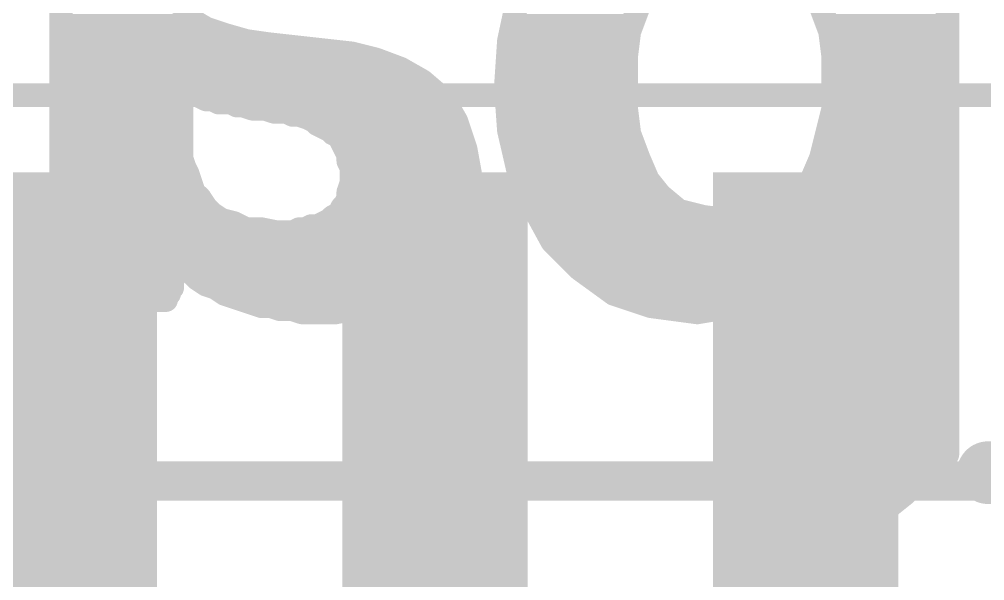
# Model space of a CAD drawing. Extents: x -38 to 69, y -72 to 37.
# Drawn here: x 16.294 to 19.42, y 6.127 to 7.946 of the extents above; entities that cross this region are included whole.
import ezdxf

# ---------------------------------------------------------------- set-up
doc = ezdxf.new("R2010")
doc.units = 0
for name, color, linetype in [('1', 12, 'CONTINUOUS'), ('21', 41, 'CONTINUOUS'), ('22', 40, 'CONTINUOUS'), ('39', 12, 'CONTINUOUS'), ('51', 53, 'CONTINUOUS')]:
    doc.layers.add(name, color=color, linetype=linetype)

# ---------------------------------------------------------------- blocks, each defined once
blk = doc.blocks.new('RECT')
blk.add_solid([(-0.5, -0.5), (0.5, -0.5), (-0.5, 0.5), (0.5, 0.5)])

msp = doc.modelspace()

# ---------------------------------------------------------------- linework, layer by layer
at = {"layer": '1', "const_width": 0.0889}
msp.add_lwpolyline([(18.8845, 6.45, 1), (18.7955, 6.45)], format="xyb", dxfattribs=at)
at = {"layer": '1', "const_width": 0.1778}
msp.add_lwpolyline([(18.84, 6.45), (18.84, 5.29)], dxfattribs=at)
at = {"layer": '21', "const_width": 0.2032}
msp.add_lwpolyline([(19.431, 6.477), (20.32, 6.477)], dxfattribs=at)
at = {"layer": '21', "const_width": 0.1016}
msp.add_lwpolyline([(19.431, 6.5278, 1), (19.431, 6.4262)], format="xyb", dxfattribs=at)
at = {"layer": '22', "const_width": 0.0762}
for points in [[(19.299, 6.536), (19.299, 8.386)], [(16.429, 8.146), (16.429, 7.276)], [(17.909, 8.016), (17.879, 7.876)], [(16.849, 7.946), (16.819, 7.986)], [(18.269, 7.906), (18.299, 7.986)], [(18.889, 7.986), (18.919, 7.906)], [(16.899, 7.916), (16.849, 7.946)], [(16.429, 7.9248), (16.8843, 7.9248)], [(16.959, 7.896), (16.899, 7.916)], [(17.8895, 7.9248), (18.2761, 7.9248)], [(18.259, 7.826), (18.269, 7.906)], [(18.912, 7.9248), (19.299, 7.9248)], [(18.919, 7.906), (18.929, 7.826)], [(17.029, 7.876), (16.959, 7.896)], [(17.029, 7.876), (16.979, 7.676)], [(16.979, 7.676), (17.029, 7.876)], [(17.099, 7.866), (17.029, 7.876)], [(17.879, 7.876), (17.869, 7.726)], [(16.429, 7.8486), (17.0221, 7.8486)], [(17.0221, 7.8486), (17.2556, 7.8486)], [(17.189, 7.856), (17.099, 7.866)], [(17.279, 7.846), (17.189, 7.856)], [(17.199, 7.636), (17.279, 7.846)], [(17.279, 7.846), (17.199, 7.636)], [(17.369, 7.836), (17.279, 7.846)], [(17.8772, 7.8486), (18.2618, 7.8486)], [(18.9262, 7.8486), (19.299, 7.8486)], [(17.449, 7.816), (17.369, 7.836)], [(17.529, 7.786), (17.449, 7.816)], [(18.259, 7.736), (18.259, 7.826)], [(18.929, 7.826), (18.929, 7.656)], [(17.599, 7.746), (17.529, 7.786)], [(16.429, 7.7724), (17.0031, 7.7724)], [(17.0031, 7.7724), (17.251, 7.7724)], [(17.251, 7.7724), (17.5528, 7.7724)], [(17.669, 7.686), (17.599, 7.746)], [(17.8721, 7.7724), (18.259, 7.7724)], [(18.929, 7.7724), (19.299, 7.7724)], [(16.819, 7.496), (16.819, 7.726)], [(16.819, 7.726), (16.829, 7.716)], [(16.829, 7.716), (16.839, 7.706)], [(18.259, 7.736), (17.869, 7.726)], [(17.869, 7.726), (18.259, 7.736)], [(17.869, 7.726), (17.879, 7.586)], [(18.259, 7.656), (18.259, 7.736)], [(16.429, 7.6962), (16.819, 7.6962)], [(16.839, 7.706), (16.859, 7.706)], [(16.859, 7.706), (16.879, 7.696)], [(16.8786, 7.6962), (16.984, 7.6962)], [(16.879, 7.696), (16.899, 7.686)], [(16.899, 7.686), (16.919, 7.686)], [(16.919, 7.686), (16.939, 7.676)], [(16.984, 7.6962), (17.2219, 7.6962)], [(17.2219, 7.6962), (17.6571, 7.6962)], [(17.709, 7.616), (17.669, 7.686)], [(17.8711, 7.6962), (18.259, 7.6962)], [(18.929, 7.6962), (19.299, 7.6962)], [(16.939, 7.676), (16.979, 7.676)], [(16.979, 7.676), (16.999, 7.666)], [(16.999, 7.666), (17.019, 7.666)], [(17.019, 7.666), (17.049, 7.656)], [(17.049, 7.656), (17.089, 7.656)], [(17.089, 7.656), (17.119, 7.646)], [(18.269, 7.576), (18.259, 7.656)], [(18.929, 7.656), (18.909, 7.576)], [(16.429, 7.62), (16.819, 7.62)], [(17.119, 7.646), (17.159, 7.646)], [(17.159, 7.646), (17.179, 7.636)], [(17.179, 7.636), (17.199, 7.636)], [(17.199, 7.636), (17.229, 7.626)], [(17.229, 7.626), (17.249, 7.616)], [(17.241, 7.62), (17.7067, 7.62)], [(17.8766, 7.62), (18.2635, 7.62)], [(18.92, 7.62), (19.299, 7.62)], [(17.249, 7.616), (17.259, 7.606)], [(17.259, 7.606), (17.279, 7.596)], [(17.279, 7.596), (17.299, 7.586)], [(17.739, 7.526), (17.709, 7.616)], [(17.299, 7.586), (17.309, 7.576)], [(17.309, 7.576), (17.329, 7.566)], [(17.329, 7.566), (17.339, 7.546)], [(17.879, 7.586), (17.909, 7.456)], [(18.299, 7.496), (18.269, 7.576)], [(18.909, 7.576), (18.889, 7.496)], [(16.429, 7.5438), (16.819, 7.5438)], [(17.339, 7.546), (17.349, 7.526)], [(17.3401, 7.5438), (17.7331, 7.5438)], [(17.349, 7.526), (17.359, 7.506)], [(17.759, 7.416), (17.739, 7.526)], [(17.8887, 7.5438), (18.2811, 7.5438)], [(18.901, 7.5438), (19.299, 7.5438)], [(16.829, 7.466), (16.819, 7.496)], [(17.359, 7.506), (17.359, 7.486)], [(17.959, 7.336), (18.299, 7.496)], [(18.299, 7.496), (17.959, 7.336)], [(18.329, 7.426), (18.299, 7.496)], [(18.889, 7.496), (18.859, 7.426)], [(16.429, 7.4676), (16.8285, 7.4676)], [(16.839, 7.446), (16.829, 7.466)], [(17.359, 7.486), (17.369, 7.466)], [(17.3682, 7.4676), (17.7496, 7.4676)], [(17.369, 7.466), (17.369, 7.416)], [(17.9063, 7.4676), (18.2386, 7.4676)], [(18.2386, 7.4676), (18.3112, 7.4676)], [(18.8768, 7.4676), (19.299, 7.4676)], [(16.849, 7.416), (16.839, 7.446)], [(17.909, 7.456), (17.959, 7.336)], [(16.859, 7.386), (16.849, 7.416)], [(17.369, 7.416), (17.359, 7.386)], [(17.749, 7.366), (17.759, 7.416)], [(18.369, 7.376), (18.329, 7.426)], [(18.859, 7.426), (18.809, 7.376)], [(16.429, 7.3914), (16.8572, 7.3914)], [(16.879, 7.366), (16.859, 7.386)], [(17.359, 7.386), (17.359, 7.366)], [(17.3608, 7.3914), (17.7541, 7.3914)], [(17.9359, 7.3914), (18.0767, 7.3914)], [(18.0767, 7.3914), (18.3567, 7.3914)], [(18.429, 7.326), (18.369, 7.376)], [(18.809, 7.376), (18.749, 7.326)], [(18.8244, 7.3914), (19.299, 7.3914)], [(16.899, 7.336), (16.879, 7.366)], [(17.349, 7.346), (17.339, 7.336)], [(17.359, 7.366), (17.349, 7.346)], [(17.749, 7.316), (17.749, 7.366)], [(16.429, 7.3152), (16.9202, 7.3152)], [(16.919, 7.316), (16.899, 7.336)], [(16.949, 7.296), (16.919, 7.316)], [(17.329, 7.316), (17.309, 7.306)], [(17.3274, 7.3152), (17.7486, 7.3152)], [(17.339, 7.336), (17.329, 7.316)], [(17.729, 7.276), (17.749, 7.316)], [(17.959, 7.336), (18.019, 7.226)], [(17.9703, 7.3152), (18.4722, 7.3152)], [(18.509, 7.306), (18.429, 7.326)], [(18.749, 7.326), (18.679, 7.306)], [(18.7112, 7.3152), (19.299, 7.3152)], [(16.429, 7.276), (16.419, 7.256)], [(16.989, 7.286), (16.949, 7.296)], [(17.029, 7.266), (16.989, 7.286)], [(17.239, 7.276), (17.219, 7.266)], [(17.259, 7.276), (17.239, 7.276)], [(17.279, 7.286), (17.259, 7.276)], [(17.299, 7.296), (17.279, 7.286)], [(17.309, 7.306), (17.299, 7.296)], [(17.719, 7.226), (17.729, 7.276)], [(18.589, 7.296), (18.509, 7.306)], [(18.679, 7.306), (18.589, 7.296)], [(16.419, 7.256), (16.419, 7.166)], [(17.079, 7.266), (17.029, 7.266)], [(17.129, 7.256), (17.079, 7.266)], [(17.179, 7.256), (17.129, 7.256)], [(17.199, 7.266), (17.179, 7.256)], [(17.219, 7.266), (17.199, 7.266)], [(16.419, 7.239), (17.7216, 7.239)], [(17.699, 7.196), (17.719, 7.226)], [(18.0119, 7.239), (19.299, 7.239)], [(18.019, 7.226), (18.109, 7.136)], [(18.869, 7.166), (18.909, 7.216)], [(18.909, 7.216), (18.919, 7.216)], [(18.919, 7.216), (18.919, 6.196)], [(17.669, 7.156), (17.699, 7.196)], [(16.419, 7.166), (16.409, 7.146)], [(16.4174, 7.1628), (16.799, 7.1628)], [(16.799, 7.116), (16.799, 7.176)], [(16.799, 7.176), (16.819, 7.146)], [(16.8078, 7.1628), (17.6741, 7.1628)], [(17.649, 7.126), (17.669, 7.156)], [(18.0822, 7.1628), (18.8664, 7.1628)], [(18.829, 7.116), (18.869, 7.166)], [(18.919, 7.1628), (19.299, 7.1628)], [(16.409, 7.126), (16.399, 7.106)], [(16.409, 7.146), (16.409, 7.126)], [(16.819, 7.146), (16.849, 7.126)], [(16.849, 7.126), (16.869, 7.106)], [(17.619, 7.096), (17.649, 7.126)], [(18.109, 7.136), (18.219, 7.056)], [(16.399, 7.106), (16.399, 7.076)], [(16.789, 7.106), (16.799, 7.116)], [(16.789, 7.076), (16.789, 7.106)], [(16.869, 7.106), (16.899, 7.086)], [(17.579, 7.076), (17.619, 7.096)], [(18.779, 7.086), (18.829, 7.116)], [(16.399, 7.076), (16.389, 7.056)], [(16.399, 7.0866), (16.789, 7.0866)], [(16.779, 7.066), (16.789, 7.076)], [(16.779, 7.056), (16.779, 7.066)], [(16.8981, 7.0866), (17.6002, 7.0866)], [(16.899, 7.086), (16.929, 7.076)], [(16.929, 7.076), (16.959, 7.056)], [(17.549, 7.056), (17.579, 7.076)], [(18.1769, 7.0866), (18.78, 7.0866)], [(18.729, 7.056), (18.779, 7.086)], [(18.919, 7.0866), (19.299, 7.0866)], [(16.389, 7.056), (16.379, 7.046)], [(16.379, 7.046), (16.379, 7.036)], [(16.379, 7.036), (16.769, 7.036)], [(16.769, 7.046), (16.779, 7.056)], [(16.769, 7.036), (16.769, 7.046)], [(16.959, 7.056), (16.989, 7.046)], [(16.989, 7.046), (17.019, 7.036)], [(17.019, 7.036), (17.049, 7.026)], [(17.049, 7.026), (17.079, 7.016)], [(17.459, 7.016), (17.509, 7.036)], [(17.509, 7.036), (17.549, 7.056)], [(18.219, 7.056), (18.339, 7.016)], [(18.609, 7.016), (18.669, 7.026)], [(18.669, 7.026), (18.729, 7.056)], [(17.079, 7.016), (17.109, 7.016)], [(17.109, 7.016), (17.139, 7.006)], [(17.1258, 7.0104), (17.4366, 7.0104)], [(17.139, 7.006), (17.179, 7.006)], [(17.179, 7.006), (17.209, 6.996)], [(17.209, 6.996), (17.319, 6.996)], [(17.319, 6.996), (17.369, 7.006)], [(17.369, 7.006), (17.419, 7.006)], [(17.419, 7.006), (17.459, 7.016)], [(18.339, 7.016), (18.489, 6.996)], [(18.381, 7.0104), (18.5754, 7.0104)], [(18.489, 6.996), (18.549, 7.006)], [(18.549, 7.006), (18.609, 7.016)], [(18.919, 7.0104), (19.299, 7.0104)], [(18.919, 6.9342), (19.299, 6.9342)], [(18.919, 6.858), (19.299, 6.858)], [(18.919, 6.7818), (19.299, 6.7818)], [(18.919, 6.7056), (19.299, 6.7056)], [(18.919, 6.6294), (19.299, 6.6294)], [(18.919, 6.5532), (19.299, 6.5532)], [(19.249, 6.496), (19.299, 6.536)], [(19.209, 6.456), (19.249, 6.496)], [(18.919, 6.477), (19.23, 6.477)], [(19.159, 6.406), (19.209, 6.456)], [(18.919, 6.4008), (19.1525, 6.4008)], [(19.109, 6.366), (19.159, 6.406)], [(19.059, 6.326), (19.109, 6.366)], [(18.919, 6.3246), (19.0572, 6.3246)], [(19.009, 6.286), (19.059, 6.326)], [(18.959, 6.236), (19.009, 6.286)], [(18.919, 6.2484), (18.9714, 6.2484)], [(18.919, 6.196), (18.959, 6.236)]]:
    msp.add_lwpolyline(points, dxfattribs=at)
at = {"layer": '22', "const_width": 0.0381}
for points in [[(16.8588, 7.9623, 1), (16.8392, 7.9297)], [(16.8338, 7.9346, 1), (16.8642, 7.9574)], [(16.429, 7.9439, 1), (16.429, 7.9058)], [(16.905, 7.9341, 1), (16.893, 7.8979)], [(16.8843, 7.9058, 1), (16.8843, 7.9439)], [(16.8892, 7.8997, 1), (16.9088, 7.9323)], [(17.8895, 7.9439, 1), (17.8895, 7.9058)], [(18.2879, 7.9036, 1), (18.2501, 7.9084)], [(18.2761, 7.9058, 1), (18.2761, 7.9439)], [(18.912, 7.9439, 1), (18.912, 7.9058)], [(18.9379, 7.9084, 1), (18.9001, 7.9036)], [(19.299, 7.9058, 1), (19.299, 7.9439)], [(16.9642, 7.9143, 1), (16.9538, 7.8777)], [(16.953, 7.8779, 1), (16.965, 7.9141)], [(17.0317, 7.8949, 1), (17.0263, 7.8571)], [(17.0475, 7.8714, 1), (17.0105, 7.8806)], [(17.0475, 7.8714, 1), (17.0105, 7.8806)], [(17.0238, 7.8577, 1), (17.0342, 7.8943)], [(17.898, 7.8747, 1), (17.86, 7.8773)], [(18.2512, 7.9127, 1), (18.2868, 7.8993)], [(18.9012, 7.8993, 1), (18.9368, 7.9127)], [(16.429, 7.8677, 1), (16.429, 7.8296)], [(17.0221, 7.8677, 1), (17.0221, 7.8296)], [(17.0221, 7.8296, 1), (17.0221, 7.8677)], [(17.1011, 7.8849, 1), (17.0969, 7.8471)], [(17.0963, 7.8471, 1), (17.1017, 7.8849)], [(17.1911, 7.8749, 1), (17.1869, 7.8371)], [(17.1869, 7.8371, 1), (17.1911, 7.8749)], [(17.2556, 7.8296, 1), (17.2556, 7.8677)], [(17.2811, 7.8649, 1), (17.2769, 7.8271)], [(17.2968, 7.8392, 1), (17.2612, 7.8528)], [(17.2968, 7.8392, 1), (17.2612, 7.8528)], [(17.2769, 7.8271, 1), (17.2811, 7.8649)], [(17.8772, 7.8677, 1), (17.8772, 7.8296)], [(17.8604, 7.88, 1), (17.8976, 7.872)], [(18.2618, 7.8296, 1), (18.2618, 7.8677)], [(18.9262, 7.8677, 1), (18.9262, 7.8296)], [(19.299, 7.8296, 1), (19.299, 7.8677)], [(17.3736, 7.8545, 1), (17.3644, 7.8175)], [(17.3669, 7.8171, 1), (17.3711, 7.8549)], [(17.4557, 7.8338, 1), (17.4423, 7.7982)], [(17.4444, 7.7975, 1), (17.4536, 7.8345)], [(18.2781, 7.826, 1), (18.24, 7.826)], [(18.2401, 7.8284, 1), (18.2779, 7.8236)], [(18.9481, 7.826, 1), (18.91, 7.826)], [(18.9101, 7.8236, 1), (18.9479, 7.8284)], [(17.5385, 7.8025, 1), (17.5195, 7.7695)], [(17.5223, 7.7682, 1), (17.5357, 7.8038)], [(16.429, 7.7915, 1), (16.429, 7.7534)], [(17.0031, 7.7915, 1), (17.0031, 7.7534)], [(17.0031, 7.7534, 1), (17.0031, 7.7915)], [(17.251, 7.7915, 1), (17.251, 7.7534)], [(17.251, 7.7534, 1), (17.251, 7.7915)], [(17.5528, 7.7534, 1), (17.5528, 7.7915)], [(17.6114, 7.7605, 1), (17.5866, 7.7315)], [(17.8721, 7.7915, 1), (17.8721, 7.7534)], [(18.259, 7.7534, 1), (18.259, 7.7915)], [(18.929, 7.7915, 1), (18.929, 7.7534)], [(19.299, 7.7534, 1), (19.299, 7.7915)], [(16.838, 7.726, 1), (16.7999, 7.726)], [(16.8325, 7.7395, 1), (16.8055, 7.7125)], [(16.8425, 7.7295, 1), (16.8155, 7.7025)], [(17.5895, 7.7295, 1), (17.6085, 7.7625)], [(17.8685, 7.745, 1), (17.8695, 7.707)], [(17.888, 7.7274, 1), (17.85, 7.7246)], [(17.8685, 7.745, 1), (17.8695, 7.707)], [(18.2781, 7.736, 1), (18.24, 7.736)], [(18.24, 7.736, 1), (18.2781, 7.736)], [(18.2595, 7.717, 1), (18.2585, 7.755)], [(18.2595, 7.717, 1), (18.2585, 7.755)], [(16.429, 7.7153, 1), (16.429, 7.6772)], [(16.8155, 7.7025, 1), (16.8425, 7.7295)], [(16.819, 7.6772, 1), (16.819, 7.7153)], [(16.839, 7.7251, 1), (16.839, 7.687)], [(16.8255, 7.6925, 1), (16.8525, 7.7195)], [(16.8675, 7.723, 1), (16.8505, 7.689)], [(16.859, 7.687, 1), (16.859, 7.7251)], [(16.8786, 7.7153, 1), (16.8786, 7.6772)], [(16.8875, 7.713, 1), (16.8705, 7.679)], [(16.8705, 7.679, 1), (16.8875, 7.713)], [(16.899, 7.705, 1), (16.899, 7.6669)], [(16.8905, 7.669, 1), (16.9075, 7.703)], [(16.9275, 7.703, 1), (16.9105, 7.669)], [(16.919, 7.6669, 1), (16.919, 7.705)], [(16.984, 7.7153, 1), (16.984, 7.6772)], [(16.984, 7.6772, 1), (16.984, 7.7153)], [(17.2219, 7.7153, 1), (17.2219, 7.6772)], [(17.2219, 7.6772, 1), (17.2219, 7.7153)], [(17.6855, 7.6955, 1), (17.6525, 7.6765)], [(17.6571, 7.6772, 1), (17.6571, 7.7153)], [(17.85, 7.7273, 1), (17.888, 7.7247)], [(17.8711, 7.7153, 1), (17.8711, 7.6772)], [(18.259, 7.6772, 1), (18.259, 7.7153)], [(18.929, 7.7153, 1), (18.929, 7.6772)], [(19.299, 7.6772, 1), (19.299, 7.7153)], [(16.939, 7.6951, 1), (16.939, 7.657)], [(16.9305, 7.659, 1), (16.9475, 7.693)], [(16.9875, 7.693, 1), (16.9705, 7.659)], [(16.9605, 7.6806, 1), (16.9975, 7.6714)], [(16.9605, 7.6806, 1), (16.9975, 7.6714)], [(16.979, 7.657, 1), (16.979, 7.6951)], [(16.999, 7.6851, 1), (16.999, 7.647)], [(16.9905, 7.649, 1), (17.0075, 7.683)], [(17.025, 7.6841, 1), (17.013, 7.6479)], [(17.019, 7.647, 1), (17.019, 7.6851)], [(17.049, 7.6751, 1), (17.049, 7.637)], [(17.043, 7.6379, 1), (17.055, 7.6741)], [(17.095, 7.6741, 1), (17.083, 7.6379)], [(17.089, 7.637, 1), (17.089, 7.6751)], [(17.6566, 7.6715, 1), (17.6814, 7.7005)], [(18.2779, 7.6584, 1), (18.2401, 7.6536)], [(18.9475, 7.6514, 1), (18.9105, 7.6606)], [(16.429, 7.6391, 1), (16.429, 7.601)], [(16.819, 7.601, 1), (16.819, 7.6391)], [(17.119, 7.6651, 1), (17.119, 7.627)], [(17.113, 7.6279, 1), (17.125, 7.6641)], [(17.1675, 7.663, 1), (17.1505, 7.629)], [(17.159, 7.627, 1), (17.159, 7.6651)], [(17.179, 7.6551, 1), (17.179, 7.617)], [(17.1705, 7.619, 1), (17.1875, 7.653)], [(17.205, 7.6541, 1), (17.193, 7.6179)], [(17.1812, 7.6428, 1), (17.2168, 7.6292)], [(17.1812, 7.6428, 1), (17.2168, 7.6292)], [(17.199, 7.617, 1), (17.199, 7.6551)], [(17.2375, 7.643, 1), (17.2205, 7.609)], [(17.241, 7.6391, 1), (17.241, 7.601)], [(17.223, 7.6079, 1), (17.235, 7.6441)], [(17.7067, 7.601, 1), (17.7067, 7.6391)], [(17.8766, 7.6391, 1), (17.8766, 7.601)], [(18.24, 7.656, 1), (18.2781, 7.656)], [(18.2635, 7.601, 1), (18.2635, 7.6391)], [(18.92, 7.6391, 1), (18.92, 7.601)], [(18.91, 7.656, 1), (18.9481, 7.656)], [(19.299, 7.601, 1), (19.299, 7.6391)], [(17.2625, 7.6295, 1), (17.2355, 7.6025)], [(17.2675, 7.623, 1), (17.2505, 7.589)], [(17.2405, 7.599, 1), (17.2575, 7.633)], [(17.2455, 7.5925, 1), (17.2725, 7.6195)], [(17.2875, 7.613, 1), (17.2705, 7.579)], [(17.2705, 7.579, 1), (17.2875, 7.613)], [(17.7271, 7.622, 1), (17.6909, 7.61)], [(17.6925, 7.6065, 1), (17.7255, 7.6255)], [(17.3125, 7.5995, 1), (17.2855, 7.5725)], [(17.3175, 7.593, 1), (17.3005, 7.559)], [(17.2905, 7.569, 1), (17.3075, 7.603)], [(17.2955, 7.5625, 1), (17.3225, 7.5895)], [(17.346, 7.5745, 1), (17.312, 7.5575)], [(17.3205, 7.549, 1), (17.3375, 7.583)], [(17.8976, 7.5903, 1), (17.8604, 7.5817)], [(17.86, 7.5846, 1), (17.898, 7.5874)], [(18.2868, 7.5827, 1), (18.2512, 7.5693)], [(18.2501, 7.5736, 1), (18.2879, 7.5784)], [(18.8905, 7.5806, 1), (18.9275, 7.5714)], [(18.9275, 7.5714, 1), (18.8905, 7.5806)], [(16.429, 7.5629, 1), (16.429, 7.5248)], [(16.819, 7.5248, 1), (16.819, 7.5629)], [(17.356, 7.5545, 1), (17.322, 7.5375)], [(17.3401, 7.5629, 1), (17.3401, 7.5248)], [(17.322, 7.5375, 1), (17.356, 7.5545)], [(17.366, 7.5345, 1), (17.332, 7.5175)], [(17.7577, 7.5294, 1), (17.7203, 7.5226)], [(17.7331, 7.5248, 1), (17.7331, 7.5629)], [(17.8887, 7.5629, 1), (17.8887, 7.5248)], [(18.2811, 7.5248, 1), (18.2811, 7.5629)], [(18.901, 7.5629, 1), (18.901, 7.5248)], [(19.299, 7.5248, 1), (19.299, 7.5629)], [(16.8371, 7.502, 1), (16.8009, 7.49)], [(17.332, 7.5175, 1), (17.366, 7.5345)], [(17.3781, 7.506, 1), (17.34, 7.506)], [(17.342, 7.4975, 1), (17.376, 7.5145)], [(17.7209, 7.52, 1), (17.7571, 7.532)], [(18.3165, 7.5035, 1), (18.2815, 7.4885)], [(18.3071, 7.4788, 1), (18.2909, 7.5132)], [(18.3071, 7.4788, 1), (18.2909, 7.5132)], [(18.9065, 7.4885, 1), (18.8715, 7.5035)], [(16.429, 7.4867, 1), (16.429, 7.4486)], [(16.7999, 7.496, 1), (16.838, 7.496)], [(16.846, 7.4745, 1), (16.812, 7.4575)], [(16.8285, 7.4486, 1), (16.8285, 7.4867)], [(17.376, 7.4945, 1), (17.342, 7.4775)], [(17.34, 7.486, 1), (17.3781, 7.486)], [(17.3682, 7.4867, 1), (17.3682, 7.4486)], [(17.388, 7.466, 1), (17.3499, 7.466)], [(17.7496, 7.4486, 1), (17.7496, 7.4867)], [(17.9063, 7.4867, 1), (17.9063, 7.4486)], [(18.2386, 7.4867, 1), (18.2386, 7.4486)], [(18.2386, 7.4486, 1), (18.2386, 7.4867)], [(18.2812, 7.4893, 1), (18.3168, 7.5027)], [(18.3112, 7.4486, 1), (18.3112, 7.4867)], [(18.8768, 7.4867, 1), (18.8768, 7.4486)], [(18.8705, 7.5006, 1), (18.9075, 7.4914)], [(19.299, 7.4486, 1), (19.299, 7.4867)], [(16.8109, 7.46, 1), (16.8471, 7.472)], [(16.8571, 7.452, 1), (16.8209, 7.44)], [(16.822, 7.4375, 1), (16.856, 7.4545)], [(17.352, 7.4575, 1), (17.386, 7.4745)], [(17.9266, 7.4633, 1), (17.8914, 7.4487)], [(17.8904, 7.4517, 1), (17.9276, 7.4603)], [(16.8671, 7.422, 1), (16.8309, 7.41)], [(16.8309, 7.41, 1), (16.8671, 7.422)], [(17.3871, 7.41, 1), (17.3509, 7.422)], [(17.7777, 7.4123, 1), (17.7403, 7.4197)], [(18.3439, 7.4379, 1), (18.3141, 7.4141)], [(18.3115, 7.4185, 1), (18.3465, 7.4335)], [(18.8415, 7.4335, 1), (18.8765, 7.4185)], [(18.8725, 7.4125, 1), (18.8455, 7.4395)], [(16.429, 7.4104, 1), (16.429, 7.3723)], [(16.8725, 7.3995, 1), (16.8455, 7.3725)], [(16.8409, 7.38, 1), (16.8771, 7.392)], [(16.8572, 7.3723, 1), (16.8572, 7.4104)], [(17.3781, 7.386, 1), (17.34, 7.386)], [(17.3409, 7.392, 1), (17.3771, 7.38)], [(17.3608, 7.4104, 1), (17.3608, 7.3723)], [(17.3499, 7.416, 1), (17.388, 7.416)], [(17.7403, 7.4126, 1), (17.7777, 7.4194)], [(17.7541, 7.3723, 1), (17.7541, 7.4104)], [(17.9359, 7.4104, 1), (17.9359, 7.3723)], [(18.0767, 7.4104, 1), (18.0767, 7.3723)], [(18.0767, 7.3723, 1), (18.0767, 7.4104)], [(18.3812, 7.3906, 1), (18.3568, 7.3614)], [(18.3567, 7.3723, 1), (18.3567, 7.4104)], [(18.7955, 7.3895, 1), (18.8225, 7.3625)], [(18.8212, 7.3614, 1), (18.7968, 7.3906)], [(18.8244, 7.4104, 1), (18.8244, 7.3723)], [(19.299, 7.3723, 1), (19.299, 7.4104)], [(16.8949, 7.3766, 1), (16.8631, 7.3554)], [(16.8655, 7.3525, 1), (16.8925, 7.3795)], [(17.3625, 7.3325, 1), (17.3355, 7.3595)], [(17.34, 7.366, 1), (17.3781, 7.366)], [(17.376, 7.3575, 1), (17.342, 7.3745)], [(17.7303, 7.3697, 1), (17.7677, 7.3623)], [(17.7681, 7.366, 1), (17.73, 7.366)], [(18.3541, 7.3641, 1), (18.3839, 7.3879)], [(16.429, 7.3342, 1), (16.429, 7.2961)], [(16.9125, 7.3495, 1), (16.8855, 7.3225)], [(16.8831, 7.3254, 1), (16.9149, 7.3466)], [(16.9296, 7.3319, 1), (16.9084, 7.3001)], [(16.9055, 7.3025, 1), (16.9325, 7.3295)], [(16.9202, 7.2961, 1), (16.9202, 7.3342)], [(17.3274, 7.3342, 1), (17.3274, 7.2961)], [(17.3255, 7.3495, 1), (17.3525, 7.3225)], [(17.3375, 7.299, 1), (17.3205, 7.333)], [(17.356, 7.3275, 1), (17.322, 7.3445)], [(17.332, 7.3545, 1), (17.366, 7.3375)], [(17.766, 7.3075, 1), (17.732, 7.3245)], [(17.7486, 7.2961, 1), (17.7486, 7.3342)], [(17.9757, 7.3451, 1), (17.9423, 7.3269)], [(17.9509, 7.3532, 1), (17.9671, 7.3188)], [(17.9509, 7.3532, 1), (17.9671, 7.3188)], [(17.9414, 7.3287, 1), (17.9766, 7.3433)], [(17.9703, 7.3342, 1), (17.9703, 7.2961)], [(18.4336, 7.3445, 1), (18.4244, 7.3075)], [(18.4168, 7.3114, 1), (18.4412, 7.3406)], [(18.4722, 7.2961, 1), (18.4722, 7.3342)], [(18.7112, 7.3342, 1), (18.7112, 7.2961)], [(18.7368, 7.3406, 1), (18.7612, 7.3114)], [(18.7542, 7.3077, 1), (18.7438, 7.3443)], [(19.299, 7.2961, 1), (19.299, 7.3342)], [(16.446, 7.2675, 1), (16.412, 7.2845)], [(16.9536, 7.3145, 1), (16.9444, 7.2775)], [(16.9384, 7.2801, 1), (16.9596, 7.3119)], [(16.9975, 7.303, 1), (16.9805, 7.269)], [(16.9844, 7.2675, 1), (16.9936, 7.3045)], [(17.239, 7.2951, 1), (17.239, 7.257)], [(17.2475, 7.259, 1), (17.2305, 7.293)], [(17.259, 7.257, 1), (17.259, 7.2951)], [(17.2705, 7.303, 1), (17.2875, 7.269)], [(17.2875, 7.269, 1), (17.2705, 7.303)], [(17.2855, 7.3095, 1), (17.3125, 7.2825)], [(17.3005, 7.323, 1), (17.3175, 7.289)], [(17.3075, 7.279, 1), (17.2905, 7.313)], [(17.3225, 7.2925, 1), (17.2955, 7.3195)], [(17.312, 7.3245, 1), (17.346, 7.3075)], [(17.7477, 7.2723, 1), (17.7103, 7.2797)], [(17.73, 7.316, 1), (17.7681, 7.316)], [(18.5114, 7.3249, 1), (18.5066, 7.2871)], [(18.5044, 7.2875, 1), (18.5136, 7.3245)], [(18.5869, 7.3149, 1), (18.5911, 7.2771)], [(18.5866, 7.2771, 1), (18.5914, 7.3149)], [(18.6738, 7.3243, 1), (18.6842, 7.2877)], [(18.6811, 7.2871, 1), (18.6769, 7.3249)], [(16.4381, 7.256, 1), (16.4, 7.256)], [(16.402, 7.2645, 1), (16.436, 7.2475)], [(16.41, 7.276, 1), (16.4481, 7.276)], [(17.029, 7.2851, 1), (17.029, 7.247)], [(17.0205, 7.249, 1), (17.0375, 7.283)], [(17.0827, 7.2847, 1), (17.0753, 7.2473)], [(17.079, 7.247, 1), (17.079, 7.2851)], [(17.129, 7.2751, 1), (17.129, 7.237)], [(17.1253, 7.2373, 1), (17.1327, 7.2747)], [(17.1705, 7.273, 1), (17.1875, 7.239)], [(17.179, 7.237, 1), (17.179, 7.2751)], [(17.199, 7.2851, 1), (17.199, 7.247)], [(17.2075, 7.249, 1), (17.1905, 7.283)], [(17.2105, 7.283, 1), (17.2275, 7.249)], [(17.219, 7.247, 1), (17.219, 7.2851)], [(17.2505, 7.293, 1), (17.2675, 7.259)], [(17.712, 7.2845, 1), (17.746, 7.2675)], [(16.419, 7.2581, 1), (16.419, 7.22)], [(17.7349, 7.2154, 1), (17.7031, 7.2366)], [(17.7216, 7.22, 1), (17.7216, 7.2581)], [(18.0119, 7.2581, 1), (18.0119, 7.22)], [(18.0325, 7.2395, 1), (18.0055, 7.2125)], [(18.0023, 7.2169, 1), (18.0357, 7.2351)], [(18.909, 7.2351, 1), (18.909, 7.197)], [(18.9239, 7.2041, 1), (18.8941, 7.2279)], [(18.9381, 7.216, 1), (18.9, 7.216)], [(18.919, 7.197, 1), (18.919, 7.2351)], [(19.299, 7.22, 1), (19.299, 7.2581)], [(17.6831, 7.2066, 1), (17.7149, 7.1854)], [(17.7142, 7.1846, 1), (17.6838, 7.2074)], [(17.7003, 7.2297, 1), (17.7377, 7.2223)], [(16.4174, 7.1819, 1), (16.4174, 7.1438)], [(16.436, 7.1575, 1), (16.402, 7.1745)], [(16.8149, 7.1866, 1), (16.7831, 7.1654)], [(16.818, 7.176, 1), (16.7799, 7.176)], [(16.8078, 7.1819, 1), (16.8078, 7.1438)], [(16.799, 7.1438, 1), (16.799, 7.1819)], [(17.6849, 7.1454, 1), (17.6531, 7.1666)], [(17.6741, 7.1438, 1), (17.6741, 7.1819)], [(18.0822, 7.1819, 1), (18.0822, 7.1438)], [(18.8541, 7.1779, 1), (18.8839, 7.1541)], [(18.8839, 7.1541, 1), (18.8541, 7.1779)], [(18.8664, 7.1438, 1), (18.8664, 7.1819)], [(18.919, 7.1819, 1), (18.919, 7.1438)], [(19.299, 7.1438, 1), (19.299, 7.1819)], [(16.392, 7.1545, 1), (16.426, 7.1375)], [(16.4281, 7.146, 1), (16.39, 7.146)], [(16.426, 7.1175, 1), (16.392, 7.1345)], [(16.4, 7.166, 1), (16.4381, 7.166)], [(16.8296, 7.1619, 1), (16.8084, 7.1301)], [(16.8031, 7.1354, 1), (16.8349, 7.1566)], [(16.8625, 7.1395, 1), (16.8355, 7.1125)], [(16.8384, 7.1101, 1), (16.8596, 7.1419)], [(17.6625, 7.1125, 1), (17.6355, 7.1395)], [(17.6538, 7.1674, 1), (17.6842, 7.1446)], [(18.1202, 7.1514, 1), (18.0978, 7.1206)], [(18.0955, 7.1225, 1), (18.1225, 7.1495)], [(16.4181, 7.106, 1), (16.38, 7.106)], [(16.382, 7.1145, 1), (16.416, 7.0975)], [(16.39, 7.126, 1), (16.4281, 7.126)], [(16.8081, 7.106, 1), (16.77, 7.106)], [(16.7755, 7.1195, 1), (16.8025, 7.0925)], [(16.7799, 7.116, 1), (16.818, 7.116)], [(16.8125, 7.1025, 1), (16.7855, 7.1295)], [(16.8796, 7.1219, 1), (16.8584, 7.0901)], [(16.8555, 7.0925, 1), (16.8825, 7.1195)], [(17.6055, 7.1095, 1), (17.6325, 7.0825)], [(17.6275, 7.079, 1), (17.6105, 7.113)], [(17.6331, 7.1366, 1), (17.6649, 7.1154)], [(18.8141, 7.1279, 1), (18.8439, 7.1041)], [(18.8388, 7.0997, 1), (18.8192, 7.1323)], [(16.399, 7.1057, 1), (16.399, 7.0676)], [(16.416, 7.0675, 1), (16.382, 7.0845)], [(16.798, 7.066, 1), (16.7599, 7.066)], [(16.7655, 7.0795, 1), (16.7925, 7.0525)], [(16.8025, 7.0625, 1), (16.7755, 7.0895)], [(16.789, 7.0676, 1), (16.789, 7.1057)], [(16.8981, 7.1057, 1), (16.8981, 7.0676)], [(16.905, 7.1041, 1), (16.893, 7.0679)], [(16.8884, 7.0701, 1), (16.9096, 7.1019)], [(16.9396, 7.0919, 1), (16.9184, 7.0601)], [(16.923, 7.0579, 1), (16.935, 7.0941)], [(17.5705, 7.093, 1), (17.5875, 7.059)], [(17.5896, 7.0601, 1), (17.5684, 7.0919)], [(17.6002, 7.0676, 1), (17.6002, 7.1057)], [(18.1769, 7.1057, 1), (18.1769, 7.0676)], [(18.7692, 7.1023, 1), (18.7888, 7.0697)], [(18.7888, 7.0697, 1), (18.7692, 7.1023)], [(18.78, 7.0676, 1), (18.78, 7.1057)], [(18.919, 7.1057, 1), (18.919, 7.0676)], [(19.299, 7.0676, 1), (19.299, 7.1057)], [(16.3981, 7.046, 1), (16.36, 7.046)], [(16.3655, 7.0595, 1), (16.3925, 7.0325)], [(16.379, 7.0551, 1), (16.379, 7.017)], [(16.372, 7.0645, 1), (16.406, 7.0475)], [(16.4025, 7.0425, 1), (16.3755, 7.0695)], [(16.38, 7.076, 1), (16.4181, 7.076)], [(16.7881, 7.046, 1), (16.75, 7.046)], [(16.7555, 7.0595, 1), (16.7825, 7.0325)], [(16.7599, 7.056, 1), (16.798, 7.056)], [(16.7925, 7.0425, 1), (16.7655, 7.0695)], [(16.769, 7.017, 1), (16.769, 7.0551)], [(16.77, 7.076, 1), (16.8081, 7.076)], [(16.965, 7.0741, 1), (16.953, 7.0379)], [(16.9484, 7.0401, 1), (16.9696, 7.0719)], [(16.995, 7.0641, 1), (16.983, 7.0279)], [(16.983, 7.0279, 1), (16.995, 7.0641)], [(17.025, 7.0541, 1), (17.013, 7.0179)], [(17.013, 7.0179, 1), (17.025, 7.0541)], [(17.055, 7.0441, 1), (17.043, 7.0079)], [(17.5005, 7.053, 1), (17.5175, 7.019)], [(17.5161, 7.0183, 1), (17.5019, 7.0537)], [(17.5384, 7.0719, 1), (17.5596, 7.0401)], [(17.5575, 7.039, 1), (17.5405, 7.073)], [(18.225, 7.0741, 1), (18.213, 7.0379)], [(18.2078, 7.0406, 1), (18.2302, 7.0714)], [(18.6721, 7.0072, 1), (18.6659, 7.0448)], [(18.7192, 7.0723, 1), (18.7388, 7.0397)], [(18.7375, 7.039, 1), (18.7205, 7.073)], [(16.36, 7.036, 1), (16.3981, 7.036)], [(16.75, 7.036, 1), (16.7881, 7.036)], [(17.043, 7.0079, 1), (17.055, 7.0441)], [(17.079, 7.0351, 1), (17.079, 6.997)], [(17.073, 6.9979, 1), (17.085, 7.0341)], [(17.115, 7.0341, 1), (17.103, 6.9979)], [(17.1258, 7.0295, 1), (17.1258, 6.9914)], [(17.109, 6.997, 1), (17.109, 7.0351)], [(17.139, 7.0251, 1), (17.139, 6.987)], [(17.133, 6.9879, 1), (17.145, 7.0241)], [(17.185, 7.0241, 1), (17.173, 6.9879)], [(17.179, 6.987, 1), (17.179, 7.0251)], [(17.209, 7.0151, 1), (17.209, 6.977)], [(17.203, 6.9779, 1), (17.215, 7.0141)], [(17.3153, 7.0147, 1), (17.3227, 6.9773)], [(17.319, 6.977, 1), (17.319, 7.0151)], [(17.369, 7.0251, 1), (17.369, 6.987)], [(17.3727, 6.9873, 1), (17.3653, 7.0247)], [(17.4144, 7.0245, 1), (17.4236, 6.9875)], [(17.419, 6.987, 1), (17.419, 7.0251)], [(17.4366, 6.9914, 1), (17.4366, 7.0295)], [(17.4519, 7.0337, 1), (17.4661, 6.9983)], [(17.4636, 6.9975, 1), (17.4544, 7.0345)], [(18.3415, 7.0349, 1), (18.3365, 6.9971)], [(18.333, 6.9979, 1), (18.345, 7.0341)], [(18.381, 7.0295, 1), (18.381, 6.9914)], [(18.4859, 7.0148, 1), (18.4921, 6.9772)], [(18.4865, 6.9771, 1), (18.4915, 7.0149)], [(18.5459, 7.0248, 1), (18.5521, 6.9872)], [(18.5521, 6.9872, 1), (18.5459, 7.0248)], [(18.5754, 6.9914, 1), (18.5754, 7.0295)], [(18.6059, 7.0348, 1), (18.6121, 6.9972)], [(18.6121, 6.9972, 1), (18.6059, 7.0348)], [(18.6605, 7.043, 1), (18.6775, 7.009)], [(18.919, 7.0295, 1), (18.919, 6.9914)], [(19.299, 6.9914, 1), (19.299, 7.0295)], [(18.919, 6.9533, 1), (18.919, 6.9152)], [(19.299, 6.9152, 1), (19.299, 6.9533)], [(18.919, 6.8771, 1), (18.919, 6.839)], [(19.299, 6.839, 1), (19.299, 6.8771)], [(18.919, 6.8009, 1), (18.919, 6.7628)], [(19.299, 6.7628, 1), (19.299, 6.8009)], [(18.919, 6.7247, 1), (18.919, 6.6866)], [(19.299, 6.6866, 1), (19.299, 6.7247)], [(18.919, 6.6485, 1), (18.919, 6.6104)], [(19.299, 6.6104, 1), (19.299, 6.6485)], [(18.919, 6.5723, 1), (18.919, 6.5342)], [(19.3109, 6.5211, 1), (19.2871, 6.5509)], [(19.299, 6.5342, 1), (19.299, 6.5723)], [(19.2625, 6.4825, 1), (19.2355, 6.5095)], [(19.2799, 6.536, 1), (19.318, 6.536)], [(18.919, 6.4961, 1), (18.919, 6.458)], [(19.2371, 6.5109, 1), (19.2609, 6.4811)], [(19.23, 6.458, 1), (19.23, 6.4961)], [(19.1955, 6.4695, 1), (19.2225, 6.4425)], [(19.2225, 6.4425, 1), (19.1955, 6.4695)], [(18.919, 6.4199, 1), (18.919, 6.3818)], [(19.1709, 6.3911, 1), (19.1471, 6.4209)], [(19.1525, 6.3818, 1), (19.1525, 6.4199)], [(19.1455, 6.4195, 1), (19.1725, 6.3925)], [(19.0971, 6.3809, 1), (19.1209, 6.3511)], [(19.1209, 6.3511, 1), (19.0971, 6.3809)], [(18.919, 6.3437, 1), (18.919, 6.3056)], [(19.0471, 6.3409, 1), (19.0709, 6.3111)], [(19.0709, 6.3111, 1), (19.0471, 6.3409)], [(19.0572, 6.3056, 1), (19.0572, 6.3437)], [(18.9971, 6.3009, 1), (19.0209, 6.2711)], [(19.0225, 6.2725, 1), (18.9955, 6.2995)], [(18.919, 6.2675, 1), (18.919, 6.2294)], [(18.9714, 6.2294, 1), (18.9714, 6.2675)], [(18.9455, 6.2495, 1), (18.9725, 6.2225)], [(18.9725, 6.2225, 1), (18.9455, 6.2495)], [(18.9055, 6.2095, 1), (18.9325, 6.1825)], [(18.9, 6.196, 1), (18.9381, 6.196)]]:
    msp.add_lwpolyline(points, format="xyb", dxfattribs=at)
at = {"layer": '39', "const_width": 0.0762}
msp.add_lwpolyline([(20.24, 7.7), (10.24, 7.7)], dxfattribs=at)
at = {"layer": '51', "const_width": 0.127}
msp.add_lwpolyline([(8.99, 6.45), (21.49, 6.45)], dxfattribs=at)

# ---------------------------------------------------------------- block references
at = {"layer": '1', "xscale": 2, "yscale": 0.6, "rotation": 90}
for p in [(16.44, 6.45), (17.64, 6.45), (18.84, 6.45)]:
    msp.add_blockref('RECT', p, dxfattribs=at)

doc.saveas('drawing.dxf')
